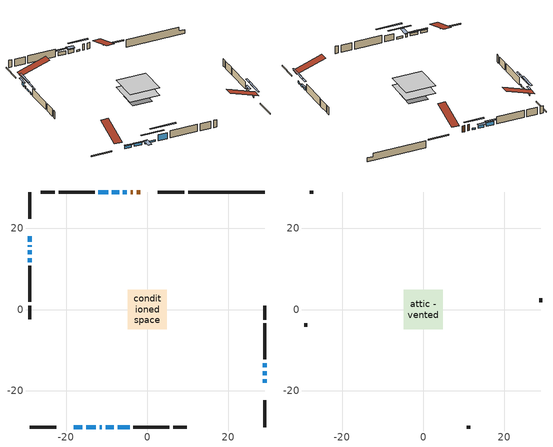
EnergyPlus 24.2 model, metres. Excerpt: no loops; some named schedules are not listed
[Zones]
conditioned space
 floor adiabatic (AdiabaticFloorConstruction): -4.83,-4.83 -4.83,4.83 4.83,4.83 4.83,-4.83 z0.92
 floor foundation (Slab1 construction): -3.17,-3.17 -3.17,3.17 3.17,3.17 3.17,-3.17 z-1.52
 floor foundation (Slab2 construction): -3.17,-3.17 -3.17,3.17 3.17,3.17 3.17,-3.17 z0
 wall outside (RimJoist1 construction): 9.17,28.99 2.6,28.99 / -28.99,-28.99 -22.42,-28.99 / -28.99,28.99 -28.99,22.42 / 28.99,-28.99 28.99,-22.42 z0.92:1.22
 wall outside (AdiabaticWallConstruction 1): -1.74,28.99 -2.6,28.99 / -3.53,28.99 -4.09,28.99 z0.92:2.95
 wall outside (AdiabaticWallConstruction): -28.99,18.09 -28.99,16.77 z0.92:1.94; -28.99,15.84 -28.99,15.53 / -11.74,-28.99 -11.17,-28.99 z0.92:1.84; 28.99,-18.09 28.99,-17.2 z0.92:1.58; -28.99,14.61 -28.99,13.59 z0.92:1.45; -28.99,12.66 -28.99,11.69 / -5.01,28.99 -6.01,28.99 z0.92:1.43; 28.99,-16.27 28.99,-15.18 / 28.99,-14.25 28.99,-13.23 z0.92:1.56; -6.93,28.99 -8.74,28.99 / -9.67,28.99 -12.08,28.99 z0.92:2.12; -18.09,-28.99 -16.03,-28.99 / -15.1,-28.99 -12.66,-28.99 z0.92:1.76; -10.25,-28.99 -8.24,-28.99 z0.92:1.51; -7.31,-28.99 -4.34,-28.99 z0.92:2.95
 wall outside (Wall1 construction): -13.01,28.99 -21.87,28.99 / -3.41,-28.99 5.45,-28.99 / -28.99,10.77 -28.99,1.9 / 28.99,-12.3 28.99,-3.44 z0.92:3.36
 wall outside (Wall2 construction): -22.8,28.99 -26.23,28.99 / 6.38,-28.99 9.81,-28.99 / -28.99,0.97 -28.99,-2.45 / 28.99,-2.51 28.99,0.92 z0.92:3.36
 wall foundation (FoundationWall1 construction): 10.1,28.99,-1.52 10.1,28.99,0.92 27.1,28.99,0.92 27.1,28.99,-0.26 28.99,28.99,-0.26 28.99,28.99,-1.52
 window (WindowConstruction): -28.99,18.09 -28.99,16.77 z0.92:1.93
 window (WindowConstruction 8): -28.99,15.84 -28.99,15.53 z0.92:1.83
 window (WindowConstruction 9): 28.99,-18.09 28.99,-17.2 z0.92:1.58
 window (WindowConstruction 11): -28.99,14.61 -28.99,13.59 z0.92:1.45
 window (WindowConstruction 12): -28.99,12.66 -28.99,11.7 z0.92:1.43
 window (WindowConstruction 13): 28.99,-16.27 28.99,-15.18 z0.92:1.55
 window (WindowConstruction 14): -5.01,28.99 -6.01,28.99 z0.92:1.43
 window (WindowConstruction 1): -6.93,28.99 -8.74,28.99 z0.92:2.11
 window (WindowConstruction 2): -9.67,28.99 -12.08,28.99 z0.92:2.11
 window (WindowConstruction 3): -18.09,-28.99 -16.03,-28.99 z0.92:1.76
 window (WindowConstruction 4): -15.1,-28.99 -12.66,-28.99 z0.92:1.76
 window (WindowConstruction 5): 28.99,-14.25 28.99,-13.23 z0.92:1.55
 window (WindowConstruction 10): -11.73,-28.99 -11.18,-28.99 z0.92:1.83
 window (WindowConstruction 6): -10.25,-28.99 -8.24,-28.99 z0.92:1.51
 window (WindowConstruction 7): -7.31,-28.99 -4.34,-28.99 z0.92:2.95
 door (Door): -1.74,28.99 -2.6,28.99 z0.92:2.95
 door (Door 1): -3.53,28.99 -4.09,28.99 z0.92:2.95
 ceiling adiabatic (AdiabaticFloorConstruction): 4.83,-4.83 4.83,4.83 -4.83,4.83 -4.83,-4.83 z0.92
attic - vented
 floor to conditioned space (Floor1 construction Reversed): -4.82,-4.82 -4.82,4.82 4.82,4.82 4.82,-4.82 z3.36
 wall outside (Wall3 construction): -27.16,28.99 -28.06,28.99 / 10.74,-28.99 11.64,-28.99 / -28.99,-3.38 -28.99,-4.29 / 28.99,1.85 28.99,2.75 z0.92:3.36
 roof outside (Roof1 construction): -0.81,28.99,3.36 -0.81,19.6,6.49 1.67,19.6,6.49 1.67,28.99,3.36; -19.02,-28.99,3.36 -19.02,-19.6,6.49 -21.49,-19.6,6.49 -21.49,-28.99,3.36; -28.99,19.02,3.36 -19.6,19.02,6.49 -19.6,21.49,6.49 -28.99,21.49,3.36; 28.99,-19.02,3.36 19.6,-19.02,6.49 19.6,-21.49,6.49 28.99,-21.49,3.36
shading: -28.99,15.86 -28.99,19 -29.45,19 -29.45,15.86 z2.85; -28.99,12.79 -28.99,18.58 -29.45,18.58 -29.45,12.79 z4.57; 28.99,-14.46 28.99,-20.83 29.45,-20.83 29.45,-14.46 z4.32; -28.99,10.85 -28.99,17.35 -29.45,17.35 -29.45,10.85 z4.19; -28.99,8.96 -28.99,15.4 -29.45,15.4 -29.45,8.96 z4.17; 28.99,-12.44 28.99,-19.01 29.45,-19.01 29.45,-12.44 z4.29; -8.75,28.99 -2.27,28.99 -2.27,29.45 -8.75,29.45 z4.17; -9.04,28.99 -6.64,28.99 -6.64,30.21 -9.04,30.21 z2.41; -12.69,28.99 -9.06,28.99 -9.06,29.45 -12.69,29.45 z2.72; -15.73,-28.99 -18.39,-28.99 -18.39,-29.45 -15.73,-29.45 z2.06; -12.36,-28.99 -15.4,-28.99 -15.4,-29.45 -12.36,-29.45 z2.06; 28.99,-12.62 28.99,-14.86 29.45,-14.86 29.45,-12.62 z2.16; -10.88,-28.99 -12.03,-28.99 -12.03,-32.04 -10.88,-32.04 z2.13; -5.5,-28.99 -12.99,-28.99 -12.99,-29.45 -5.5,-29.45 z4.25; -1.6,-28.99 -10.05,-28.99 -10.05,-29.45 -1.6,-29.45 z5.69
[Building]
Building 1: Terrain=Suburbs
[Site:Location]
Calgary Intl AP_AB: Latitude {deg}=51.11; Longitude {deg}=-114.02; Time Zone {hr}=-7; Elevation {m}=1084; Keep Site Location Information=Yes
[Site:GroundTemperature:Shallow]
0.326196, -1.55603, -1.70677, -0.813554, 2.7722, 6.34125, 9.43543, 11.3955, 11.562, 9.96783, 6.95256, 3.49299
[Site:WaterMainsTemperature]
Calculation Method=Schedule; Temperature Schedule=mains temperature schedule
[Material] Roughness=Rough; Thermal Absorptance=0.9
Name | Thickness {m} | Conductivity {W/m-K} | Density {kg/m3} | Specific Heat {J/kg-K} | Solar Absorptance | Visible Absorptance
asphalt or fiberglass shingles | 0.00635 | 0.162714 | 1121.4 | 1465.45 | 0.4 | 0.4
ceiling loosefill ins | 0.254 | 0.0480833 | 16.02 | 1046.75 | 0.7 | 0.7
ceiling stud and cavity | 0.1397 | 0.116844 | 65.682 | 1177.47 | 0.7 | 0.7
concrete 4.0 in. | 0.1016 | 1.803125 | 2242.8 | 837.4 | 0.7 | 0.7
concrete 8.0 in. | 0.2032 | 1.803125 | 2242.8 | 837.4 | 0.7 | 0.7
door material | 0.04445 | 0.0451087 | 512.64 | 1214.23 | 0.7 | 0.7
exterior vertical ins | 0.021487 | 0.029427 | 32.04 | 1214.23 | 0.7 | 0.7
floor covering | 0.0127 | 0.0433444 | 54.468 | 1339.84 | 0.6 | 0.6
floor rigid ins; wall rigid ins | 0.512978 | 0.029427 | 32.04 | 1214.23 | 0.7 | 0.7
floor stud and cavity | 0.1397 | 1.75129 | 37.0049 | 1207.88 | 0.7 | 0.7
furniture material conditioned space 1 | 0.1524 | 0.115458 | 640.8 | 1214.23 | 0.6 | 0.6
gypsum board | 0.0127 | 0.160291 | 801 | 837.4 | 0.6 | 0.6
gypsum board 1 | 0.0127 | 0.160291 | 801 | 837.4 | 0.7 | 0.7
osb sheathing 0.5 in. | 0.0127 | 0.115458 | 512.64 | 1214.23 | 0.7 | 0.7
osb sheathing 0.75 in. | 0.01905 | 0.115458 | 512.64 | 1214.23 | 0.7 | 0.7
osb sheathing 2.0 in. | 0.0508 | 0.115458 | 512.64 | 1214.23 | 0.7 | 0.7
rim joist rigid ins | 0.051816 | 0.029427 | 32.04 | 1214.23 | 0.7 | 0.7
rim joist stud and cavity | 0.0508 | 0.0497774 | 125.044 | 1163.47 | 0.6 | 0.6
slab rigid ins | 0.000517642 | 0.029427 | 32.04 | 1214.23 | 0.7 | 0.7
wall stud and cavity | 0.1397 | 0.097828 | 139.0536 | 1170.24 | 0.7 | 0.7
wall stud and cavity 1 | 0.1397 | 0.0971095 | 139.0536 | 1170.24 | 0.7 | 0.7
wall stud and cavity 2 | 0.0889 | 6.9971 | 50.32683 | 1063.81 | 0.6 | 0.6
wall stud and cavity 3 | 0.0889 | 0.380278 | 52.3479 | 1209.89 | 0.7 | 0.7
wall stud and cavity 4 | 0.0889 | 0.391764 | 83.0341 | 1211.67 | 0.7 | 0.7
wood siding | 0.0254 | 0.102417 | 544.68 | 1172.36 | 0.4 | 0.4
wood siding 1 | 0.00254 | 0.102417 | 544.68 | 1172.36 | 0.4 | 0.4
wood siding 2; wood siding 3; wood siding 4 | 0.0254 | 0.102417 | 544.68 | 1172.36 | 0.7 | 0.7
[WindowMaterial:SimpleGlazingSystem]
Name | U-Factor {W/m2-K} | Solar Heat Gain Coefficient
WindowMaterial | 0.985701 | 0.25
WindowMaterial 1 | 0.93176 | 0.25
WindowMaterial 10 | 2.75553 | 0.6
WindowMaterial 11 | 2.234293 | 0.33
WindowMaterial 12 | 2.26723 | 0.32
WindowMaterial 13 | 2.27177 | 0.33
WindowMaterial 14 | 2.262683 | 0.32
WindowMaterial 2 | 0.910751 | 0.25
WindowMaterial 3 | 0.979455 | 0.25
WindowMaterial 4 | 0.968099 | 0.25
WindowMaterial 5 | 1.10721 | 0.23
WindowMaterial 6 | 2.16389 | 0.35
WindowMaterial 7 | 1.76075 | 0.44
WindowMaterial 8 | 2.66866 | 0.26
WindowMaterial 9 | 2.33309 | 0.31
[Construction]
AdiabaticFloorConstruction: floor stud and cavity, floor rigid ins, osb sheathing 0.75 in., floor covering
AdiabaticWallConstruction: wood siding 3, wall rigid ins, wall stud and cavity 3, gypsum board
AdiabaticWallConstruction 1: wood siding 4, wall rigid ins, wall stud and cavity 3, gypsum board
Door; Door 1: door material
Floor1 construction Reversed: gypsum board, ceiling stud and cavity, ceiling loosefill ins
FoundationWall1 construction: concrete 8.0 in., gypsum board 1
furniture construction conditioned space 1: furniture material conditioned space 1
PartitionWallConstruction: gypsum board, wall stud and cavity 4, gypsum board
RimJoist1 construction: wood siding 2, rim joist rigid ins, osb sheathing 2.0 in., rim joist stud and cavity
Roof1 construction: asphalt or fiberglass shingles
Slab1 construction: slab rigid ins, concrete 4.0 in.
Slab2 construction: concrete 4.0 in.
Wall1 construction: wood siding, osb sheathing 0.5 in., wall stud and cavity, gypsum board
Wall2 construction: wood siding, osb sheathing 0.5 in., wall stud and cavity 1, gypsum board
Wall3 construction: wood siding 1, wall stud and cavity 2
WindowConstruction: WindowMaterial
WindowConstruction 1: WindowMaterial 1
WindowConstruction 10: WindowMaterial 10
WindowConstruction 11: WindowMaterial 11
WindowConstruction 12: WindowMaterial 12
WindowConstruction 13: WindowMaterial 13
WindowConstruction 14: WindowMaterial 14
WindowConstruction 2: WindowMaterial 2
WindowConstruction 3: WindowMaterial 3
WindowConstruction 4: WindowMaterial 4
WindowConstruction 5: WindowMaterial 5
WindowConstruction 6: WindowMaterial 6
WindowConstruction 7: WindowMaterial 7
WindowConstruction 8: WindowMaterial 8
WindowConstruction 9: WindowMaterial 9
[Zone] Multiplier=1; Part of Total Floor Area=Yes
Name | Volume {m3}
attic - vented | 47.3373
conditioned space | 447.5
[Space]
Name | Zone | Volume {m3}
attic - vented 1 | attic - vented | 47.3373
conditioned space 1 | conditioned space | 447.5
[ZoneInfiltration:EffectiveLeakageArea]
infil attic - vented 1: Zone or Space=attic - vented 1; Schedule=Always On Discrete; Effective Air Leakage Area {cm2}=3191.66; Stack Coefficient=0.00038739; Wind Coefficient=1.32983e-05
[ZoneMixing]
whole house fan mix: Zone or Space=attic - vented; Schedule=Always On Continuous; Design Flow Rate Calculation Method=Flow/Zone; Design Flow Rate {m3/s}=0; Source Zone or Space=conditioned space
[SurfaceProperty:ExposedFoundationPerimeter] Exposed Perimeter Calculation Method=TotalExposedPerimeter
Name | Total Exposed Perimeter {m}
Slab1 | 18.898
Slab2 | 17.678
[InternalMass] Zone or ZoneList=conditioned space; Space or SpaceList=conditioned space 1
Name | Construction | Surface Area {m2}
furniture mass conditioned space 1 | furniture construction conditioned space 1 | 69.4398
partition wall mass | PartitionWallConstruction | 173.6
[Lights]
interior lighting: Zone or ZoneList or Space or SpaceList=conditioned space 1; Schedule=interior lighting schedule; Design Level Calculation Method=LightingLevel; Lighting Level {W}=343.2; Return Air Fraction=0; Fraction Radiant=0.6; Fraction Visible=0.2; Fraction Replaceable=1
[People]
occupants: Zone or ZoneList or Space or SpaceList=conditioned space 1; Number of People Schedule=occupants schedule; Number of People Calculation Method=People; Number of People=3; Fraction Radiant=0.314171; Sensible Heat Fraction=0.56303; Activity Level Schedule=occupants activity schedule; Carbon Dioxide Generation Rate {m3/s-W}=0; Enable ASHRAE 55 Comfort Warnings=No; Mean Radiant Temperature Calculation Type=EnclosureAveraged
[ElectricEquipment] Zone or ZoneList or Space or SpaceList=conditioned space 1; Design Level Calculation Method=EquipmentLevel
Name | Schedule | Design Level {W} | Fraction Latent | Fraction Radiant | Fraction Lost
clothes dryer | clothes dryer schedule | 140.772 | 0.015 | 0.081 | 0.85
clothes washer | clothes washer schedule | 32.1985 | 0.03 | 0.162 | 0.7
cooking range | cooking range schedule | 215.147 | 0.08 | 0.432 | 0.2
dishwasher | dishwasher schedule | 66.8632 | 0.3 | 0.18 | 0.4
fridge | fridge schedule | 72.9452 | 0 | 0.6 | 0
mech vent house fan | mech vent house fan schedule | 0 | 0 | 0 | 1
mech vent house fan cfis | mech vent house fan cfis schedule | 0 | 0 | 0 | 0
misc plug loads | misc plug loads schedule | 494.7 | 0.045 | 0.513 | 0.1
whole house fan | Always On Discrete | 0 | 0 | 0 | 1
[OtherEquipment] Zone or ZoneList or Space or SpaceList=conditioned space 1; Design Level Calculation Method=EquipmentLevel
Name | Fuel Type | Schedule | Design Level {W} | Fraction Latent | Fraction Radiant | Fraction Lost
clothes dryer 1 | Electricity | clothes dryer schedule | 0 | 0.015 | 0.081 | 0.85
cooking range 1 | Electricity | cooking range schedule | 0 | 0.08 | 0.432 | 0.2
general water use latent | None | general water use schedule | 62.594 | 1 | 0 | 0
general water use sensible | None | general water use schedule | -61.6891 | 0 | 0.6 | 0
mech vent house fan latent load | None | Always On Discrete | 0 | 1 | 0 | 0
mech vent house fan sensible load | None | Always On Discrete | 0 | 0 | 0 | 0
water heater energy adjustment1 | NaturalGas | Always On Discrete | 0.01 | 0 | 0 | 1
[ZoneInfiltration:DesignFlowRate] Zone or ZoneList or Space or SpaceList=conditioned space 1; Schedule=Always On Discrete; Design Flow Rate Calculation Method=Flow/Zone; Design Flow Rate {m3/s}=0
infil flow; natural vent flow; whole house fan flow
[Foundation:Kiva] Initial Indoor Air Temperature {C}=18; Wall Depth Below Slab {m}=0.2032
Name | Wall Height Above Grade {m} | Custom Block Material Name 1 | Custom Block Depth 1 {m} | Custom Block X Position 1 {m} | Custom Block Z Position 1 {m}
Foundation Kiva 1 | 0.919978 | exterior vertical ins | 2.43998 | 0.2159 | 0
Foundation Kiva 2 | 0.1016
[Foundation:Kiva:Settings]
Soil Conductivity {W/m-K}=0.849921; Soil Density {kg/m3}=1842.3; Soil Specific Heat {J/kg-K}=418.7; Ground Solar Absorptivity=0.9; Ground Thermal Absorptivity=0.9; Ground Surface Roughness {m}=0.03; Far-Field Width {m}=40; Deep-Ground Boundary Condition=ZeroFlux; Deep-Ground Depth {m}=40; Minimum Cell Dimension {m}=0.2; Maximum Cell Growth Coefficient=3; Simulation Timestep=Timestep
[Exterior:Lights]
exterior lighting: Schedule=exterior lighting schedule; Design Level {W}=75.6
[Schedule:Constant]
Name | Hourly Value
Always On Continuous; mech vent house fan schedule; mech vent house fan cfis schedule; Always On Discrete | 1
occupants activity schedule | 117.228
fridge schedule | 0
[Schedule:Week:Daily]
interior lighting schedule Week Rule - Jan1-Jan27: interior lighting schedule day, interior lighting schedule day, interior lighting schedule day, interior lighting schedule day, interior lighting schedule day, interior lighting schedule day, interior lighting schedule day, interior lighting schedule default day, interior lighting schedule default day, interior lighting schedule default day, interior lighting schedule default day, interior lighting schedule default day
interior lighting schedule Week Rule - Jan28-Feb3: interior lighting schedule day, interior lighting schedule day, interior lighting schedule day, interior lighting schedule day, interior lighting schedule day 1, interior lighting schedule day 1, interior lighting schedule day 1, interior lighting schedule default day, interior lighting schedule default day, interior lighting schedule default day, interior lighting schedule default day, interior lighting schedule default day
interior lighting schedule Week Rule - Feb4-Feb24: interior lighting schedule day 1, interior lighting schedule day 1, interior lighting schedule day 1, interior lighting schedule day 1, interior lighting schedule day 1, interior lighting schedule day 1, interior lighting schedule day 1, interior lighting schedule default day, interior lighting schedule default day, interior lighting schedule default day, interior lighting schedule default day, interior lighting schedule default day
interior lighting schedule Week Rule - Feb25-Mar3: interior lighting schedule day 1, interior lighting schedule day 1, interior lighting schedule day 1, interior lighting schedule day 1, interior lighting schedule day 2, interior lighting schedule day 2, interior lighting schedule day 2, interior lighting schedule default day, interior lighting schedule default day, interior lighting schedule default day, interior lighting schedule default day, interior lighting schedule default day
interior lighting schedule Week Rule - Mar4-Mar31: interior lighting schedule day 2, interior lighting schedule day 2, interior lighting schedule day 2, interior lighting schedule day 2, interior lighting schedule day 2, interior lighting schedule day 2, interior lighting schedule day 2, interior lighting schedule default day, interior lighting schedule default day, interior lighting schedule default day, interior lighting schedule default day, interior lighting schedule default day
interior lighting schedule Week Rule - Apr1-Apr28: interior lighting schedule day 3, interior lighting schedule day 3, interior lighting schedule day 3, interior lighting schedule day 3, interior lighting schedule day 3, interior lighting schedule day 3, interior lighting schedule day 3, interior lighting schedule default day, interior lighting schedule default day, interior lighting schedule default day, interior lighting schedule default day, interior lighting schedule default day
interior lighting schedule Week Rule - Apr29-May5: interior lighting schedule day 3, interior lighting schedule day 3, interior lighting schedule day 4, interior lighting schedule day 4, interior lighting schedule day 4, interior lighting schedule day 4, interior lighting schedule day 4, interior lighting schedule default day, interior lighting schedule default day, interior lighting schedule default day, interior lighting schedule default day, interior lighting schedule default day
interior lighting schedule Week Rule - May6-May26: interior lighting schedule day 4, interior lighting schedule day 4, interior lighting schedule day 4, interior lighting schedule day 4, interior lighting schedule day 4, interior lighting schedule day 4, interior lighting schedule day 4, interior lighting schedule default day, interior lighting schedule default day, interior lighting schedule default day, interior lighting schedule default day, interior lighting schedule default day
interior lighting schedule Week Rule - May27-Jun2: interior lighting schedule day 4, interior lighting schedule day 4, interior lighting schedule day 4, interior lighting schedule day 4, interior lighting schedule day 4, interior lighting schedule day 5, interior lighting schedule day 5, interior lighting schedule default day, interior lighting schedule default day, interior lighting schedule default day, interior lighting schedule default day, interior lighting schedule default day
interior lighting schedule Week Rule - Jun3-Jun30: interior lighting schedule day 5, interior lighting schedule day 5, interior lighting schedule day 5, interior lighting schedule day 5, interior lighting schedule day 5, interior lighting schedule day 5, interior lighting schedule day 5, interior lighting schedule default day, interior lighting schedule default day, interior lighting schedule default day, interior lighting schedule default day, interior lighting schedule default day
interior lighting schedule Week Rule - Jul1-Jul28: interior lighting schedule day 6, interior lighting schedule day 6, interior lighting schedule day 6, interior lighting schedule day 6, interior lighting schedule day 6, interior lighting schedule day 6, interior lighting schedule day 6, interior lighting schedule default day, interior lighting schedule default day, interior lighting schedule default day, interior lighting schedule default day, interior lighting schedule default day
interior lighting schedule Week Rule - Jul29-Aug4: interior lighting schedule day 6, interior lighting schedule day 6, interior lighting schedule day 6, interior lighting schedule day 7, interior lighting schedule day 7, interior lighting schedule day 7, interior lighting schedule day 7, interior lighting schedule default day, interior lighting schedule default day, interior lighting schedule default day, interior lighting schedule default day, interior lighting schedule default day
interior lighting schedule Week Rule - Aug5-Aug25: interior lighting schedule day 7, interior lighting schedule day 7, interior lighting schedule day 7, interior lighting schedule day 7, interior lighting schedule day 7, interior lighting schedule day 7, interior lighting schedule day 7, interior lighting schedule default day, interior lighting schedule default day, interior lighting schedule default day, interior lighting schedule default day, interior lighting schedule default day
interior lighting schedule Week Rule - Aug26-Sep1: interior lighting schedule day 7, interior lighting schedule day 7, interior lighting schedule day 7, interior lighting schedule day 7, interior lighting schedule day 7, interior lighting schedule day 7, interior lighting schedule day 8, interior lighting schedule default day, interior lighting schedule default day, interior lighting schedule default day, interior lighting schedule default day, interior lighting schedule default day
interior lighting schedule Week Rule - Sep2-Sep29: interior lighting schedule day 8, interior lighting schedule day 8, interior lighting schedule day 8, interior lighting schedule day 8, interior lighting schedule day 8, interior lighting schedule day 8, interior lighting schedule day 8, interior lighting schedule default day, interior lighting schedule default day, interior lighting schedule default day, interior lighting schedule default day, interior lighting schedule default day
interior lighting schedule Week Rule - Sep30-Oct6: interior lighting schedule day 8, interior lighting schedule day 9, interior lighting schedule day 9, interior lighting schedule day 9, interior lighting schedule day 9, interior lighting schedule day 9, interior lighting schedule day 9, interior lighting schedule default day, interior lighting schedule default day, interior lighting schedule default day, interior lighting schedule default day, interior lighting schedule default day
interior lighting schedule Week Rule - Oct7-Oct27: interior lighting schedule day 9, interior lighting schedule day 9, interior lighting schedule day 9, interior lighting schedule day 9, interior lighting schedule day 9, interior lighting schedule day 9, interior lighting schedule day 9, interior lighting schedule default day, interior lighting schedule default day, interior lighting schedule default day, interior lighting schedule default day, interior lighting schedule default day
interior lighting schedule Week Rule - Oct28-Nov3: interior lighting schedule day 9, interior lighting schedule day 9, interior lighting schedule day 9, interior lighting schedule day 9, interior lighting schedule day 10, interior lighting schedule day 10, interior lighting schedule day 10, interior lighting schedule default day, interior lighting schedule default day, interior lighting schedule default day, interior lighting schedule default day, interior lighting schedule default day
interior lighting schedule Week Rule - Nov4-Nov24: interior lighting schedule day 10, interior lighting schedule day 10, interior lighting schedule day 10, interior lighting schedule day 10, interior lighting schedule day 10, interior lighting schedule day 10, interior lighting schedule day 10, interior lighting schedule default day, interior lighting schedule default day, interior lighting schedule default day, interior lighting schedule default day, interior lighting schedule default day
interior lighting schedule Week Rule - Nov25-Dec1: interior lighting schedule day 10, interior lighting schedule day 10, interior lighting schedule day 10, interior lighting schedule day 10, interior lighting schedule day 10, interior lighting schedule day 10, interior lighting schedule day 11, interior lighting schedule default day, interior lighting schedule default day, interior lighting schedule default day, interior lighting schedule default day, interior lighting schedule default day
interior lighting schedule Week Rule - Dec2-Dec31: interior lighting schedule day 11, interior lighting schedule day 11, interior lighting schedule day 11, interior lighting schedule day 11, interior lighting schedule day 11, interior lighting schedule day 11, interior lighting schedule day 11, interior lighting schedule default day, interior lighting schedule default day, interior lighting schedule default day, interior lighting schedule default day, interior lighting schedule default day
occupants schedule Week Rule - Jan1-Dec31: occupants schedule day, occupants schedule day, occupants schedule day, occupants schedule day, occupants schedule day, occupants schedule day, occupants schedule day, occupants schedule default day, occupants schedule default day, occupants schedule default day, occupants schedule default day, occupants schedule default day
clothes dryer schedule Week Rule - Jan1-Dec31: clothes dryer schedule day, clothes dryer schedule day, clothes dryer schedule day, clothes dryer schedule day, clothes dryer schedule day, clothes dryer schedule day, clothes dryer schedule day, clothes dryer schedule default day, clothes dryer schedule default day, clothes dryer schedule default day, clothes dryer schedule default day, clothes dryer schedule default day
clothes washer schedule Week Rule - Jan1-Dec31: clothes washer schedule day, clothes washer schedule day, clothes washer schedule day, clothes washer schedule day, clothes washer schedule day, clothes washer schedule day, clothes washer schedule day, clothes washer schedule default day, clothes washer schedule default day, clothes washer schedule default day, clothes washer schedule default day, clothes washer schedule default day
cooking range schedule Week Rule - Jan1-Dec31: cooking range schedule day, cooking range schedule day, cooking range schedule day, cooking range schedule day, cooking range schedule day, cooking range schedule day, cooking range schedule day, cooking range schedule default day, cooking range schedule default day, cooking range schedule default day, cooking range schedule default day, cooking range schedule default day
dishwasher schedule Week Rule - Jan1-Dec31: dishwasher schedule day, dishwasher schedule day, dishwasher schedule day, dishwasher schedule day, dishwasher schedule day, dishwasher schedule day, dishwasher schedule day, dishwasher schedule default day, dishwasher schedule default day, dishwasher schedule default day, dishwasher schedule default day, dishwasher schedule default day
misc plug loads schedule Week Rule - Jan1-Dec31: misc plug loads schedule day, misc plug loads schedule day, misc plug loads schedule day, misc plug loads schedule day, misc plug loads schedule day, misc plug loads schedule day, misc plug loads schedule day, misc plug loads schedule default day, misc plug loads schedule default day, misc plug loads schedule default day, misc plug loads schedule default day, misc plug loads schedule default day
general water use schedule Week Rule - Jan1-Dec31: general water use schedule day, general water use schedule day, general water use schedule day, general water use schedule day, general water use schedule day, general water use schedule day, general water use schedule day, general water use schedule default day, general water use schedule default day, general water use schedule default day, general water use schedule default day, general water use schedule default day
exterior lighting schedule Week Rule - Jan1-Jan27: exterior lighting schedule day, exterior lighting schedule day, exterior lighting schedule day, exterior lighting schedule day, exterior lighting schedule day, exterior lighting schedule day, exterior lighting schedule day, exterior lighting schedule default day, exterior lighting schedule default day, exterior lighting schedule default day, exterior lighting schedule default day, exterior lighting schedule default day
exterior lighting schedule Week Rule - Jan28-Feb3: exterior lighting schedule day, exterior lighting schedule day, exterior lighting schedule day, exterior lighting schedule day, exterior lighting schedule day 1, exterior lighting schedule day 1, exterior lighting schedule day 1, exterior lighting schedule default day, exterior lighting schedule default day, exterior lighting schedule default day, exterior lighting schedule default day, exterior lighting schedule default day
exterior lighting schedule Week Rule - Feb4-Feb24: exterior lighting schedule day 1, exterior lighting schedule day 1, exterior lighting schedule day 1, exterior lighting schedule day 1, exterior lighting schedule day 1, exterior lighting schedule day 1, exterior lighting schedule day 1, exterior lighting schedule default day, exterior lighting schedule default day, exterior lighting schedule default day, exterior lighting schedule default day, exterior lighting schedule default day
exterior lighting schedule Week Rule - Feb25-Mar3: exterior lighting schedule day 1, exterior lighting schedule day 1, exterior lighting schedule day 1, exterior lighting schedule day 1, exterior lighting schedule day 2, exterior lighting schedule day 2, exterior lighting schedule day 2, exterior lighting schedule default day, exterior lighting schedule default day, exterior lighting schedule default day, exterior lighting schedule default day, exterior lighting schedule default day
exterior lighting schedule Week Rule - Mar4-Mar31: exterior lighting schedule day 2, exterior lighting schedule day 2, exterior lighting schedule day 2, exterior lighting schedule day 2, exterior lighting schedule day 2, exterior lighting schedule day 2, exterior lighting schedule day 2, exterior lighting schedule default day, exterior lighting schedule default day, exterior lighting schedule default day, exterior lighting schedule default day, exterior lighting schedule default day
exterior lighting schedule Week Rule - Apr1-Apr28: exterior lighting schedule day 3, exterior lighting schedule day 3, exterior lighting schedule day 3, exterior lighting schedule day 3, exterior lighting schedule day 3, exterior lighting schedule day 3, exterior lighting schedule day 3, exterior lighting schedule default day, exterior lighting schedule default day, exterior lighting schedule default day, exterior lighting schedule default day, exterior lighting schedule default day
exterior lighting schedule Week Rule - Apr29-May5: exterior lighting schedule day 3, exterior lighting schedule day 3, exterior lighting schedule day 4, exterior lighting schedule day 4, exterior lighting schedule day 4, exterior lighting schedule day 4, exterior lighting schedule day 4, exterior lighting schedule default day, exterior lighting schedule default day, exterior lighting schedule default day, exterior lighting schedule default day, exterior lighting schedule default day
exterior lighting schedule Week Rule - May6-May26: exterior lighting schedule day 4, exterior lighting schedule day 4, exterior lighting schedule day 4, exterior lighting schedule day 4, exterior lighting schedule day 4, exterior lighting schedule day 4, exterior lighting schedule day 4, exterior lighting schedule default day, exterior lighting schedule default day, exterior lighting schedule default day, exterior lighting schedule default day, exterior lighting schedule default day
exterior lighting schedule Week Rule - May27-Jun2: exterior lighting schedule day 4, exterior lighting schedule day 4, exterior lighting schedule day 4, exterior lighting schedule day 4, exterior lighting schedule day 4, exterior lighting schedule day 5, exterior lighting schedule day 5, exterior lighting schedule default day, exterior lighting schedule default day, exterior lighting schedule default day, exterior lighting schedule default day, exterior lighting schedule default day
exterior lighting schedule Week Rule - Jun3-Jun30: exterior lighting schedule day 5, exterior lighting schedule day 5, exterior lighting schedule day 5, exterior lighting schedule day 5, exterior lighting schedule day 5, exterior lighting schedule day 5, exterior lighting schedule day 5, exterior lighting schedule default day, exterior lighting schedule default day, exterior lighting schedule default day, exterior lighting schedule default day, exterior lighting schedule default day
exterior lighting schedule Week Rule - Jul1-Jul28: exterior lighting schedule day 6, exterior lighting schedule day 6, exterior lighting schedule day 6, exterior lighting schedule day 6, exterior lighting schedule day 6, exterior lighting schedule day 6, exterior lighting schedule day 6, exterior lighting schedule default day, exterior lighting schedule default day, exterior lighting schedule default day, exterior lighting schedule default day, exterior lighting schedule default day
exterior lighting schedule Week Rule - Jul29-Aug4: exterior lighting schedule day 6, exterior lighting schedule day 6, exterior lighting schedule day 6, exterior lighting schedule day 7, exterior lighting schedule day 7, exterior lighting schedule day 7, exterior lighting schedule day 7, exterior lighting schedule default day, exterior lighting schedule default day, exterior lighting schedule default day, exterior lighting schedule default day, exterior lighting schedule default day
exterior lighting schedule Week Rule - Aug5-Aug25: exterior lighting schedule day 7, exterior lighting schedule day 7, exterior lighting schedule day 7, exterior lighting schedule day 7, exterior lighting schedule day 7, exterior lighting schedule day 7, exterior lighting schedule day 7, exterior lighting schedule default day, exterior lighting schedule default day, exterior lighting schedule default day, exterior lighting schedule default day, exterior lighting schedule default day
exterior lighting schedule Week Rule - Aug26-Sep1: exterior lighting schedule day 7, exterior lighting schedule day 7, exterior lighting schedule day 7, exterior lighting schedule day 7, exterior lighting schedule day 7, exterior lighting schedule day 7, exterior lighting schedule day 8, exterior lighting schedule default day, exterior lighting schedule default day, exterior lighting schedule default day, exterior lighting schedule default day, exterior lighting schedule default day
exterior lighting schedule Week Rule - Sep2-Sep29: exterior lighting schedule day 8, exterior lighting schedule day 8, exterior lighting schedule day 8, exterior lighting schedule day 8, exterior lighting schedule day 8, exterior lighting schedule day 8, exterior lighting schedule day 8, exterior lighting schedule default day, exterior lighting schedule default day, exterior lighting schedule default day, exterior lighting schedule default day, exterior lighting schedule default day
exterior lighting schedule Week Rule - Sep30-Oct6: exterior lighting schedule day 8, exterior lighting schedule day 9, exterior lighting schedule day 9, exterior lighting schedule day 9, exterior lighting schedule day 9, exterior lighting schedule day 9, exterior lighting schedule day 9, exterior lighting schedule default day, exterior lighting schedule default day, exterior lighting schedule default day, exterior lighting schedule default day, exterior lighting schedule default day
exterior lighting schedule Week Rule - Oct7-Oct27: exterior lighting schedule day 9, exterior lighting schedule day 9, exterior lighting schedule day 9, exterior lighting schedule day 9, exterior lighting schedule day 9, exterior lighting schedule day 9, exterior lighting schedule day 9, exterior lighting schedule default day, exterior lighting schedule default day, exterior lighting schedule default day, exterior lighting schedule default day, exterior lighting schedule default day
exterior lighting schedule Week Rule - Oct28-Nov3: exterior lighting schedule day 9, exterior lighting schedule day 9, exterior lighting schedule day 9, exterior lighting schedule day 9, exterior lighting schedule day 10, exterior lighting schedule day 10, exterior lighting schedule day 10, exterior lighting schedule default day, exterior lighting schedule default day, exterior lighting schedule default day, exterior lighting schedule default day, exterior lighting schedule default day
exterior lighting schedule Week Rule - Nov4-Nov24: exterior lighting schedule day 10, exterior lighting schedule day 10, exterior lighting schedule day 10, exterior lighting schedule day 10, exterior lighting schedule day 10, exterior lighting schedule day 10, exterior lighting schedule day 10, exterior lighting schedule default day, exterior lighting schedule default day, exterior lighting schedule default day, exterior lighting schedule default day, exterior lighting schedule default day
[Schedule:Year]
interior lighting schedule: interior lighting schedule Week Rule - Jan1-Jan27, 1, 1, 1, 27, interior lighting schedule Week Rule - Jan28-Feb3, 1, 28, 2, 3, interior lighting schedule Week Rule - Feb4-Feb24, 2, 4, 2, 24, interior lighting schedule Week Rule - Feb25-Mar3, 2, 25, 3, 3, interior lighting schedule Week Rule - Mar4-Mar31, 3, 4, 3, 31, interior lighting schedule Week Rule - Apr1-Apr28, 4, 1, 4, 28, interior lighting schedule Week Rule - Apr29-May5, 4, 29, 5, 5, interior lighting schedule Week Rule - May6-May26, 5, 6, 5, 26, interior lighting schedule Week Rule - May27-Jun2, 5, 27, 6, 2, interior lighting schedule Week Rule - Jun3-Jun30, 6, 3, 6, 30, interior lighting schedule Week Rule - Jul1-Jul28, 7, 1, 7, 28, interior lighting schedule Week Rule - Jul29-Aug4, 7, 29, 8, 4, interior lighting schedule Week Rule - Aug5-Aug25, 8, 5, 8, 25, interior lighting schedule Week Rule - Aug26-Sep1, 8, 26, 9, 1, interior lighting schedule Week Rule - Sep2-Sep29, 9, 2, 9, 29, interior lighting schedule Week Rule - Sep30-Oct6, 9, 30, 10, 6, interior lighting schedule Week Rule - Oct7-Oct27, 10, 7, 10, 27, interior lighting schedule Week Rule - Oct28-Nov3, 10, 28, 11, 3, interior lighting schedule Week Rule - Nov4-Nov24, 11, 4, 11, 24, interior lighting schedule Week Rule - Nov25-Dec1, 11, 25, 12, 1, interior lighting schedule Week Rule - Dec2-Dec31, 12, 2, 12, 31
occupants schedule: occupants schedule Week Rule - Jan1-Dec31, 1, 1, 12, 31
clothes dryer schedule: clothes dryer schedule Week Rule - Jan1-Dec31, 1, 1, 12, 31
clothes washer schedule: clothes washer schedule Week Rule - Jan1-Dec31, 1, 1, 12, 31
cooking range schedule: cooking range schedule Week Rule - Jan1-Dec31, 1, 1, 12, 31
dishwasher schedule: dishwasher schedule Week Rule - Jan1-Dec31, 1, 1, 12, 31
misc plug loads schedule: misc plug loads schedule Week Rule - Jan1-Dec31, 1, 1, 12, 31
general water use schedule: general water use schedule Week Rule - Jan1-Dec31, 1, 1, 12, 31
exterior lighting schedule: exterior lighting schedule Week Rule - Jan1-Jan27, 1, 1, 1, 27, exterior lighting schedule Week Rule - Jan28-Feb3, 1, 28, 2, 3, exterior lighting schedule Week Rule - Feb4-Feb24, 2, 4, 2, 24, exterior lighting schedule Week Rule - Feb25-Mar3, 2, 25, 3, 3, exterior lighting schedule Week Rule - Mar4-Mar31, 3, 4, 3, 31, exterior lighting schedule Week Rule - Apr1-Apr28, 4, 1, 4, 28, exterior lighting schedule Week Rule - Apr29-May5, 4, 29, 5, 5, exterior lighting schedule Week Rule - May6-May26, 5, 6, 5, 26, exterior lighting schedule Week Rule - May27-Jun2, 5, 27, 6, 2, exterior lighting schedule Week Rule - Jun3-Jun30, 6, 3, 6, 30, exterior lighting schedule Week Rule - Jul1-Jul28, 7, 1, 7, 28, exterior lighting schedule Week Rule - Jul29-Aug4, 7, 29, 8, 4, exterior lighting schedule Week Rule - Aug5-Aug25, 8, 5, 8, 25, exterior lighting schedule Week Rule - Aug26-Sep1, 8, 26, 9, 1, exterior lighting schedule Week Rule - Sep2-Sep29, 9, 2, 9, 29, exterior lighting schedule Week Rule - Sep30-Oct6, 9, 30, 10, 6, exterior lighting schedule Week Rule - Oct7-Oct27, 10, 7, 10, 27, exterior lighting schedule Week Rule - Oct28-Nov3, 10, 28, 11, 3, exterior lighting schedule Week Rule - Nov4-Nov24, 11, 4, 11, 24, exterior lighting schedule Week Rule - Nov25-Dec1, 11, 25, 12, 1, exterior lighting schedule Week Rule - Dec2-Dec31, 12, 2, 12, 31
[Schedule:Compact]
mains temperature schedule: Through: 01/01, For: AllDays, Until: 24:00, 5.30611, Through: 01/02, For: AllDays, Until: 24:00, 5.24556, Through: 01/03, For: AllDays, Until: 24:00, 5.18611, Through: 01/04, For: AllDays, Until: 24:00, 5.12778, Through: 01/05, For: AllDays, Until: 24:00, 5.07, Through: 01/06, For: AllDays, Until: 24:00, 5.01278, Through: 01/07, For: AllDays, Until: 24:00, 4.95722, Through: 01/08, For: AllDays, Until: 24:00, 4.90222, Through: 01/09, For: AllDays, Until: 24:00, 4.84778, Through: 01/10, For: AllDays, Until: 24:00, 4.795, Through: 01/11, For: AllDays, Until: 24:00, 4.74278, Through: 01/12, For: AllDays, Until: 24:00, 4.69167, Through: 01/13, For: AllDays, Until: 24:00, 4.64111, Through: 01/14, For: AllDays, Until: 24:00, 4.59222, Through: 01/15, For: AllDays, Until: 24:00, 4.54389, Through: 01/16, For: AllDays, Until: 24:00, 4.49722, Through: 01/17, For: AllDays, Until: 24:00, 4.45111, Through: 01/18, For: AllDays, Until: 24:00, 4.40611, Through: 01/19, For: AllDays, Until: 24:00, 4.36222, Through: 01/20, For: AllDays, Until: 24:00, 4.32, Through: 01/21, For: AllDays, Until: 24:00, 4.27833, Through: 01/22, For: AllDays, Until: 24:00, 4.23778, Through: 01/23, For: AllDays, Until: 24:00, 4.19833, Through: 01/24, For: AllDays, Until: 24:00, 4.16056, Through: 01/25, For: AllDays, Until: 24:00, 4.12333, Through: 01/26, For: AllDays, Until: 24:00, 4.08778, Through: 01/27, For: AllDays, Until: 24:00, 4.05278, Through: 01/28, For: AllDays, Until: 24:00, 4.01944, Through: 01/29, For: AllDays, Until: 24:00, 3.98722, Through: 01/30, For: AllDays, Until: 24:00, 3.95611, Through: 01/31, For: AllDays, Until: 24:00, 3.92667, Through: 02/01, For: AllDays, Until: 24:00, 3.89778, Through: 02/02, For: AllDays, Until: 24:00, 3.87056, Through: 02/03, For: AllDays, Until: 24:00, 3.84444, Through: 02/04, For: AllDays, Until: 24:00, 3.82, Through: 02/05, For: AllDays, Until: 24:00, 3.79611, Through: 02/06, For: AllDays, Until: 24:00, 3.77389, Through: 02/07, For: AllDays, Until: 24:00, 3.75333, Through: 02/08, For: AllDays, Until: 24:00, 3.73333, Through: 02/09, For: AllDays, Until: 24:00, 3.715, Through: 02/10, For: AllDays, Until: 24:00, 3.69778, Through: 02/11, For: AllDays, Until: 24:00, 3.68222, Through: 02/12, For: AllDays, Until: 24:00, 3.66778, Through: 02/13, For: AllDays, Until: 24:00, 3.65444, Through: 02/14, For: AllDays, Until: 24:00, 3.64278, Through: 02/15, For: AllDays, Until: 24:00, 3.63222, Through: 02/16, For: AllDays, Until: 24:00, 3.62278, Through: 02/17, For: AllDays, Until: 24:00, 3.615, Through: 02/18, For: AllDays, Until: 24:00, 3.60833, Through: 02/19, For: AllDays, Until: 24:00, 3.60333, Through: 02/20, For: AllDays, Until: 24:00, 3.59944, Through: 02/21, For: AllDays, Until: 24:00, 3.59667, Through: 02/22, For: AllDays, Until: 24:00, 3.59556, Through: 02/23, For: AllDays, Until: 24:00, 3.59556, Through: 02/24, For: AllDays, Until: 24:00, 3.59722, Through: 02/25, For: AllDays, Until: 24:00, 3.6, Through: 02/26, For: AllDays, Until: 24:00, 3.60389, Through: 02/27, For: AllDays, Until: 24:00, 3.60944, Through: 02/28, For: AllDays, Until: 24:00, 3.61611, Through: 03/01, For: AllDays, Until: 24:00, 3.62444, Through: 03/02, For: AllDays, Until: 24:00, 3.63333, Through: 03/03, For: AllDays, Until: 24:00, 3.64444, Through: 03/04, For: AllDays, Until: 24:00, 3.65611, Through: 03/05, For: AllDays, Until: 24:00, 3.67, Through: 03/06, For: AllDays, Until: 24:00, 3.68444, Through: 03/07, For: AllDays, Until: 24:00, 3.70056, Through: 03/08, For: AllDays, Until: 24:00, 3.71778, Through: 03/09, For: AllDays, Until: 24:00, 3.73611, Through: 03/10, For: AllDays, Until: 24:00, 3.75611, Through: 03/11, For: AllDays, Until: 24:00, 3.77722, Through: 03/12, For: AllDays, Until: 24:00, 3.79944, Through: 03/13, For: AllDays, Until: 24:00, 3.82333, Through: 03/14, For: AllDays, Until: 24:00, 3.84833, Through: 03/15, For: AllDays, Until: 24:00, 3.87444, Through: 03/16, For: AllDays, Until: 24:00, 3.90222, Through: 03/17, For: AllDays, Until: 24:00, 3.93056, Through: 03/18, For: AllDays, Until: 24:00, 3.96056, Through: 03/19, For: AllDays, Until: 24:00, 3.99167, Through: 03/20, For: AllDays, Until: 24:00, 4.02444, Through: 03/21, For: AllDays, Until: 24:00, 4.05778, Through: 03/22, For: AllDays, Until: 24:00, 4.09278, Through: 03/23, For: AllDays, Until: 24:00, 4.12833, Through: 03/24, For: AllDays, Until: 24:00, 4.16556, Through: 03/25, For: AllDays, Until: 24:00, 4.20389, Through: 03/26, For: AllDays, Until: 24:00, 4.24333, Through: 03/27, For: AllDays, Until: 24:00, 4.28389, Through: 03/28, For: AllDays, Until: 24:00, 4.32611, Through: 03/29, For: AllDays, Until: 24:00, 4.36889, Through: 03/30, For: AllDays, Until: 24:00, 4.41278, Through: 03/31, For: AllDays, Until: 24:00, 4.45778, Through: 04/01, For: AllDays, Until: 24:00, 4.50389, Through: 04/02, For: AllDays, Until: 24:00, 4.55111, Through: 04/03, For: AllDays, Until: 24:00, 4.59944, Through: 04/04, For: AllDays, Until: 24:00, 4.64833, Through: 04/05, For: AllDays, Until: 24:00, 4.69889, Through: 04/06, For: AllDays, Until: 24:00, 4.75, Through: 04/07, For: AllDays, Until: 24:00, 4.80222, Through: 04/08, For: AllDays, Until: 24:00, 4.85556, Through: 04/09, For: AllDays, Until: 24:00, 4.91, Through: 04/10, For: AllDays, Until: 24:00, 4.965, Through: 04/11, For: AllDays, Until: 24:00, 5.02111, Through: 04/12, For: AllDays, Until: 24:00, 5.07833, Through: 04/13, For: AllDays, Until: 24:00, 5.13611, Through: 04/14, For: AllDays, Until: 24:00, 5.195, Through: 04/15, For: AllDays, Until: 24:00, 5.25444, Through: 04/16, For: AllDays, Until: 24:00, 5.315, Through: 04/17, For: AllDays, Until: 24:00, 5.37611, Through: 04/18, For: AllDays, Until: 24:00, 5.43833, Through: 04/19, For: AllDays, Until: 24:00, 5.50111, Through: 04/20, For: AllDays, Until: 24:00, 5.565, Through: 04/21, For: AllDays, Until: 24:00, 5.62944, Through: 04/22, For: AllDays, Until: 24:00, 5.69444, Through: 04/23, For: AllDays, Until: 24:00, 5.76, Through: 04/24, For: AllDays, Until: 24:00, 5.82667, Through: 04/25, For: AllDays, Until: 24:00, 5.89389, Through: 04/26, For: AllDays, Until: 24:00, 5.96167, Through: 04/27, For: AllDays, Until: 24:00, 6.03056, Through: 04/28, For: AllDays, Until: 24:00, 6.09944, Through: 04/29, For: AllDays, Until: 24:00, 6.16944, Through: 04/30, For: AllDays, Until: 24:00, 6.23944, Through: 05/01, For: AllDays, Until: 24:00, 6.31056, Through: 05/02, For: AllDays, Until: 24:00, 6.38167, Through: 05/03, For: AllDays, Until: 24:00, 6.45333, Through: 05/04, For: AllDays, Until: 24:00, 6.52611, Through: 05/05, For: AllDays, Until: 24:00, 6.59889, Through: 05/06, For: AllDays, Until: 24:00, 6.67167, Through: 05/07, For: AllDays, Until: 24:00, 6.74556, Through: 05/08, For: AllDays, Until: 24:00, 6.81944, Through: 05/09, For: AllDays, Until: 24:00, 6.89389, Through: 05/10, For: AllDays, Until: 24:00, 6.96889, Through: 05/11, For: AllDays, Until: 24:00, 7.04389, Through: 05/12, For: AllDays, Until: 24:00, 7.11944, Through: 05/13, For: AllDays, Until: 24:00, 7.195, Through: 05/14, For: AllDays, Until: 24:00, 7.27111, Through: 05/15, For: AllDays, Until: 24:00, 7.34722, Through: 05/16, For: AllDays, Until: 24:00, 7.42389, Through: 05/17, For: AllDays, Until: 24:00, 7.50056, Through: 05/18, For: AllDays, Until: 24:00, 7.57722, Through: 05/19, For: AllDays, Until: 24:00, 7.65444, Through: 05/20, For: AllDays, Until: 24:00, 7.73167, Through: 05/21, For: AllDays, Until: 24:00, 7.80889, Through: 05/22, For: AllDays, Until: 24:00, 7.88611, Through: 05/23, For: AllDays, Until: 24:00, 7.96333, Through: 05/24, For: AllDays, Until: 24:00, 8.04111, Through: 05/25, For: AllDays, Until: 24:00, 8.11833, Through: 05/26, For: AllDays, Until: 24:00, 8.19611, Through: 05/27, For: AllDays, Until: 24:00, 8.27333, Through: 05/28, For: AllDays, Until: 24:00, 8.35056, Through: 05/29, For: AllDays, Until: 24:00, 8.42778, Through: 05/30, For: AllDays, Until: 24:00, 8.505, Through: 05/31, For: AllDays, Until: 24:00, 8.58222, Through: 06/01, For: AllDays, Until: 24:00, 8.65889, Through: 06/02, For: AllDays, Until: 24:00, 8.73556, Through: 06/03, For: AllDays, Until: 24:00, 8.81222, Through: 06/04, For: AllDays, Until: 24:00, 8.88889, Through: 06/05, For: AllDays, Until: 24:00, 8.965, Through: 06/06, For: AllDays, Until: 24:00, 9.04056, Through: 06/07, For: AllDays, Until: 24:00, 9.11611, Through: 06/08, For: AllDays, Until: 24:00, 9.19167, Through: 06/09, For: AllDays, Until: 24:00, 9.26667, Through: 06/10, For: AllDays, Until: 24:00, 9.34111, Through: 06/11, For: AllDays, Until: 24:00, 9.41556, Through: 06/12, For: AllDays, Until: 24:00, 9.48889, Through: 06/13, For: AllDays, Until: 24:00, 9.56278, Through: 06/14, For: AllDays, Until: 24:00, 9.63556, Through: 06/15, For: AllDays, Until: 24:00, 9.70833, Through: 06/16, For: AllDays, Until: 24:00, 9.78, Through: 06/17, For: AllDays, Until: 24:00, 9.85167, Through: 06/18, For: AllDays, Until: 24:00, 9.92278, Through: 06/19, For: AllDays, Until: 24:00, 9.99333, Through: 06/20, For: AllDays, Until: 24:00, 10.0633, Through: 06/21, For: AllDays, Until: 24:00, 10.1328, Through: 06/22, For: AllDays, Until: 24:00, 10.2011, Through: 06/23, For: AllDays, Until: 24:00, 10.2694, Through: 06/24, For: AllDays, Until: 24:00, 10.3367, Through: 06/25, For: AllDays, Until: 24:00, 10.4039, Through: 06/26, For: AllDays, Until: 24:00, 10.47, Through: 06/27, For: AllDays, Until: 24:00, 10.5356, Through: 06/28, For: AllDays, Until: 24:00, 10.6, Through: 06/29, For: AllDays, Until: 24:00, 10.6639, Through: 06/30, For: AllDays, Until: 24:00, 10.7272, Through: 07/01, For: AllDays, Until: 24:00, 10.7894, Through: 07/02, For: AllDays, Until: 24:00, 10.8511, Through: 07/03, For: AllDays, Until: 24:00, 10.9122, Through: 07/04, For: AllDays, Until: 24:00, 10.9722, Through: 07/05, For: AllDays, Until: 24:00, 11.0311, Through: 07/06, For: AllDays, Until: 24:00, 11.0894, Through: 07/07, For: AllDays, Until: 24:00, 11.1467, Through: 07/08, For: AllDays, Until: 24:00, 11.2033, Through: 07/09, For: AllDays, Until: 24:00, 11.2589, Through: 07/10, For: AllDays, Until: 24:00, 11.3133, Through: 07/11, For: AllDays, Until: 24:00, 11.3672, Through: 07/12, For: AllDays, Until: 24:00, 11.42, Through: 07/13, For: AllDays, Until: 24:00, 11.4717, Through: 07/14, For: AllDays, Until: 24:00, 11.5222, Through: 07/15, For: AllDays, Until: 24:00, 11.5717, Through: 07/16, For: AllDays, Until: 24:00, 11.6206, Through: 07/17, For: AllDays, Until: 24:00, 11.6683, Through: 07/18, For: AllDays, Until: 24:00, 11.715, Through: 07/19, For: AllDays, Until: 24:00, 11.76, Through: 07/20, For: AllDays, Until: 24:00, 11.8044, Through: 07/21, For: AllDays, Until: 24:00, 11.8478, Through: 07/22, For: AllDays, Until: 24:00, 11.89, Through: 07/23, For: AllDays, Until: 24:00, 11.9311, Through: 07/24, For: AllDays, Until: 24:00, 11.9711, Through: 07/25, For: AllDays, Until: 24:00, 12.01, Through: 07/26, For: AllDays, Until: 24:00, 12.0478, Through: 07/27, For: AllDays, Until: 24:00, 12.0839, Through: 07/28, For: AllDays, Until: 24:00, 12.1194, Through: 07/29, For: AllDays, Until: 24:00, 12.1533, Through: 07/30, For: AllDays, Until: 24:00, 12.1861, Through: 07/31, For: AllDays, Until: 24:00, 12.2178, Through: 08/01, For: AllDays, Until: 24:00, 12.2483, Through: 08/02, For: AllDays, Until: 24:00, 12.2778, Through: 08/03, For: AllDays, Until: 24:00, 12.3056, Through: 08/04, For: AllDays, Until: 24:00, 12.3322, Through: 08/05, For: AllDays, Until: 24:00, 12.3578, Through: 08/06, For: AllDays, Until: 24:00, 12.3822, Through: 08/07, For: AllDays, Until: 24:00, 12.405, Through: 08/08, For: AllDays, Until: 24:00, 12.4267, Through: 08/09, For: AllDays, Until: 24:00, 12.4472, Through: 08/10, For: AllDays, Until: 24:00, 12.4661, Through: 08/11, For: AllDays, Until: 24:00, 12.4839, Through: 08/12, For: AllDays, Until: 24:00, 12.5006, Through: 08/13, For: AllDays, Until: 24:00, 12.5156, Through: 08/14, For: AllDays, Until: 24:00, 12.5294, Through: 08/15, For: AllDays, Until: 24:00, 12.5422, Through: 08/16, For: AllDays, Until: 24:00, 12.5533, Through: 08/17, For: AllDays, Until: 24:00, 12.5633, Through: 08/18, For: AllDays, Until: 24:00, 12.5722, Through: 08/19, For: AllDays, Until: 24:00, 12.5794, Through: 08/20, For: AllDays, Until: 24:00, 12.585, Through: 08/21, For: AllDays, Until: 24:00, 12.59, Through: 08/22, For: AllDays, Until: 24:00, 12.5933, Through: 08/23, For: AllDays, Until: 24:00, 12.595, Through: 08/24, For: AllDays, Until: 24:00, 12.5961, Through: 08/25, For: AllDays, Until: 24:00, 12.595, Through: 08/26, For: AllDays, Until: 24:00, 12.5933, Through: 08/27, For: AllDays, Until: 24:00, 12.59, Through: 08/28, For: AllDays, Until: 24:00, 12.585, Through: 08/29, For: AllDays, Until: 24:00, 12.5789, Through: 08/30, For: AllDays, Until: 24:00, 12.5717, Through: 08/31, For: AllDays, Until: 24:00, 12.5633, Through: 09/01, For: AllDays, Until: 24:00, 12.5533, Through: 09/02, For: AllDays, Until: 24:00, 12.5417, Through: 09/03, For: AllDays, Until: 24:00, 12.5289, Through: 09/04, For: AllDays, Until: 24:00, 12.515, Through: 09/05, For: AllDays, Until: 24:00, 12.5, Through: 09/06, For: AllDays, Until: 24:00, 12.4833, Through: 09/07, For: AllDays, Until: 24:00, 12.4656, Through: 09/08, For: AllDays, Until: 24:00, 12.4467, Through: 09/09, For: AllDays, Until: 24:00, 12.4261, Through: 09/10, For: AllDays, Until: 24:00, 12.4044, Through: 09/11, For: AllDays, Until: 24:00, 12.3811, Through: 09/12, For: AllDays, Until: 24:00, 12.3572, Through: 09/13, For: AllDays, Until: 24:00, 12.3317, Through: 09/14, For: AllDays, Until: 24:00, 12.3044, Through: 09/15, For: AllDays, Until: 24:00, 12.2767, Through: 09/16, For: AllDays, Until: 24:00, 12.2472, Through: 09/17, For: AllDays, Until: 24:00, 12.2167, Through: 09/18, For: AllDays, Until: 24:00, 12.185, Through: 09/19, For: AllDays, Until: 24:00, 12.1522, Through: 09/20, For: AllDays, Until: 24:00, 12.1183, Through: 09/21, For: AllDays, Until: 24:00, 12.0828, Through: 09/22, For: AllDays, Until: 24:00, 12.0461, Through: 09/23, For: AllDays, Until: 24:00, 12.0089, Through: 09/24, For: AllDays, Until: 24:00, 11.97, Through: 09/25, For: AllDays, Until: 24:00, 11.93, Through: 09/26, For: AllDays, Until: 24:00, 11.8889, Through: 09/27, For: AllDays, Until: 24:00, 11.8467, Through: 09/28, For: AllDays, Until: 24:00, 11.8033, Through: 09/29, For: AllDays, Until: 24:00, 11.7589, Through: 09/30, For: AllDays, Until: 24:00, 11.7133, Through: 10/01, For: AllDays, Until: 24:00, 11.6667, Through: 10/02, For: AllDays, Until: 24:00, 11.6189, Through: 10/03, For: AllDays, Until: 24:00, 11.5706, Through: 10/04, For: AllDays, Until: 24:00, 11.5206, Through: 10/05, For: AllDays, Until: 24:00, 11.47, Through: 10/06, For: AllDays, Until: 24:00, 11.4183, Through: 10/07, For: AllDays, Until: 24:00, 11.3656, Through: 10/08, For: AllDays, Until: 24:00, 11.3117, Through: 10/09, For: AllDays, Until: 24:00, 11.2572, Through: 10/10, For: AllDays, Until: 24:00, 11.2017, Through: 10/11, For: AllDays, Until: 24:00, 11.145, Through: 10/12, For: AllDays, Until: 24:00, 11.0878, Through: 10/13, For: AllDays, Until: 24:00, 11.0294, Through: 10/14, For: AllDays, Until: 24:00, 10.97, Through: 10/15, For: AllDays, Until: 24:00, 10.91, Through: 10/16, For: AllDays, Until: 24:00, 10.8494, Through: 10/17, For: AllDays, Until: 24:00, 10.7878, Through: 10/18, For: AllDays, Until: 24:00, 10.725, Through: 10/19, For: AllDays, Until: 24:00, 10.6617, Through: 10/20, For: AllDays, Until: 24:00, 10.5978, Through: 10/21, For: AllDays, Until: 24:00, 10.5333, Through: 10/22, For: AllDays, Until: 24:00, 10.4678, Through: 10/23, For: AllDays, Until: 24:00, 10.4017, Through: 10/24, For: AllDays, Until: 24:00, 10.3344, Through: 10/25, For: AllDays, Until: 24:00, 10.2672, Through: 10/26, For: AllDays, Until: 24:00, 10.1989, Through: 10/27, For: AllDays, Until: 24:00, 10.1306, Through: 10/28, For: AllDays, Until: 24:00, 10.0611, Through: 10/29, For: AllDays, Until: 24:00, 9.99111, Through: 10/30, For: AllDays, Until: 24:00, 9.92056, Through: 10/31, For: AllDays, Until: 24:00, 9.84944, Through: 11/01, For: AllDays, Until: 24:00, 9.77778, Through: 11/02, For: AllDays, Until: 24:00, 9.70556, Through: 11/03, For: AllDays, Until: 24:00, 9.63333, Through: 11/04, For: AllDays, Until: 24:00, 9.56, Through: 11/05, For: AllDays, Until: 24:00, 9.48667, Through: 11/06, For: AllDays, Until: 24:00, 9.41278, Through: 11/07, For: AllDays, Until: 24:00, 9.33889, Through: 11/08, For: AllDays, Until: 24:00, 9.26389, Through: 11/09, For: AllDays, Until: 24:00, 9.18889, Through: 11/10, For: AllDays, Until: 24:00, 9.11389, Through: 11/11, For: AllDays, Until: 24:00, 9.03833, Through: 11/12, For: AllDays, Until: 24:00, 8.96222, Through: 11/13, For: AllDays, Until: 24:00, 8.88611, Through: 11/14, For: AllDays, Until: 24:00, 8.81, Through: 11/15, For: AllDays, Until: 24:00, 8.73333, Through: 11/16, For: AllDays, Until: 24:00, 8.65667, Through: 11/17, For: AllDays, Until: 24:00, 8.57944, Through: 11/18, For: AllDays, Until: 24:00, 8.50278, Through: 11/19, For: AllDays, Until: 24:00, 8.42556, Through: 11/20, For: AllDays, Until: 24:00, 8.34833, Through: 11/21, For: AllDays, Until: 24:00, 8.27056, Through: 11/22, For: AllDays, Until: 24:00, 8.19333, Through: 11/23, For: AllDays, Until: 24:00, 8.11611, Through: 11/24, For: AllDays, Until: 24:00, 8.03833, Through: 11/25, For: AllDays, Until: 24:00, 7.96111, Through: 11/26, For: AllDays, Until: 24:00, 7.88389, Through: 11/27, For: AllDays, Until: 24:00, 7.80611, Through: 11/28, For: AllDays, Until: 24:00, 7.72889, Through: 11/29, For: AllDays, Until: 24:00, 7.65222, Through: 11/30, For: AllDays, Until: 24:00, 7.575, Through: 12/01, For: AllDays, Until: 24:00, 7.49833, Through: 12/02, For: AllDays, Until: 24:00, 7.42167, Through: 12/03, For: AllDays, Until: 24:00, 7.345, Through: 12/04, For: AllDays, Until: 24:00, 7.26889, Through: 12/05, For: AllDays, Until: 24:00, 7.19278, Through: 12/06, For: AllDays, Until: 24:00, 7.11722, Through: 12/07, For: AllDays, Until: 24:00, 7.04167, Through: 12/08, For: AllDays, Until: 24:00, 6.96667, Through: 12/09, For: AllDays, Until: 24:00, 6.89167, Through: 12/10, For: AllDays, Until: 24:00, 6.81722, Through: 12/11, For: AllDays, Until: 24:00, 6.74333, Through: 12/12, For: AllDays, Until: 24:00, 6.66944, Through: 12/13, For: AllDays, Until: 24:00, 6.59611, Through: 12/14, For: AllDays, Until: 24:00, 6.52333, Through: 12/15, For: AllDays, Until: 24:00, 6.45111, Through: 12/16, For: AllDays, Until: 24:00, 6.37944, Through: 12/17, For: AllDays, Until: 24:00, 6.30778, Through: 12/18, For: AllDays, Until: 24:00, 6.23722, Through: 12/19, For: AllDays, Until: 24:00, 6.16667, Through: 12/20, For: AllDays, Until: 24:00, 6.09722, Through: 12/21, For: AllDays, Until: 24:00, 6.02833, Through: 12/22, For: AllDays, Until: 24:00, 5.95944, Through: 12/23, For: AllDays, Until: 24:00, 5.89167, Through: 12/24, For: AllDays, Until: 24:00, 5.82444, Through: 12/25, For: AllDays, Until: 24:00, 5.75833, Through: 12/26, For: AllDays, Until: 24:00, 5.69222, Through: 12/27, For: AllDays, Until: 24:00, 5.62722, Through: 12/28, For: AllDays, Until: 24:00, 5.56278, Through: 12/29, For: AllDays, Until: 24:00, 5.49889, Through: 12/30, For: AllDays, Until: 24:00, 5.43611, Through: 12/31, For: AllDays, Until: 24:00, 5.37444
